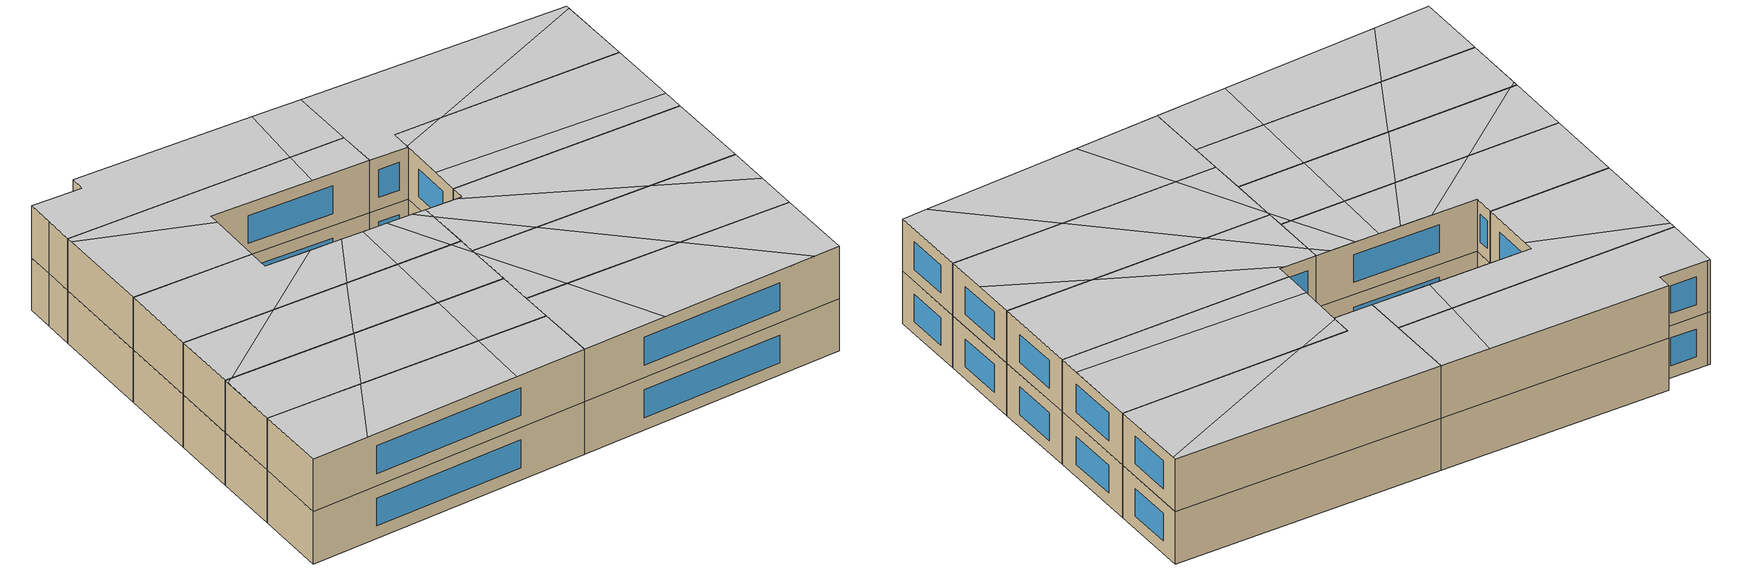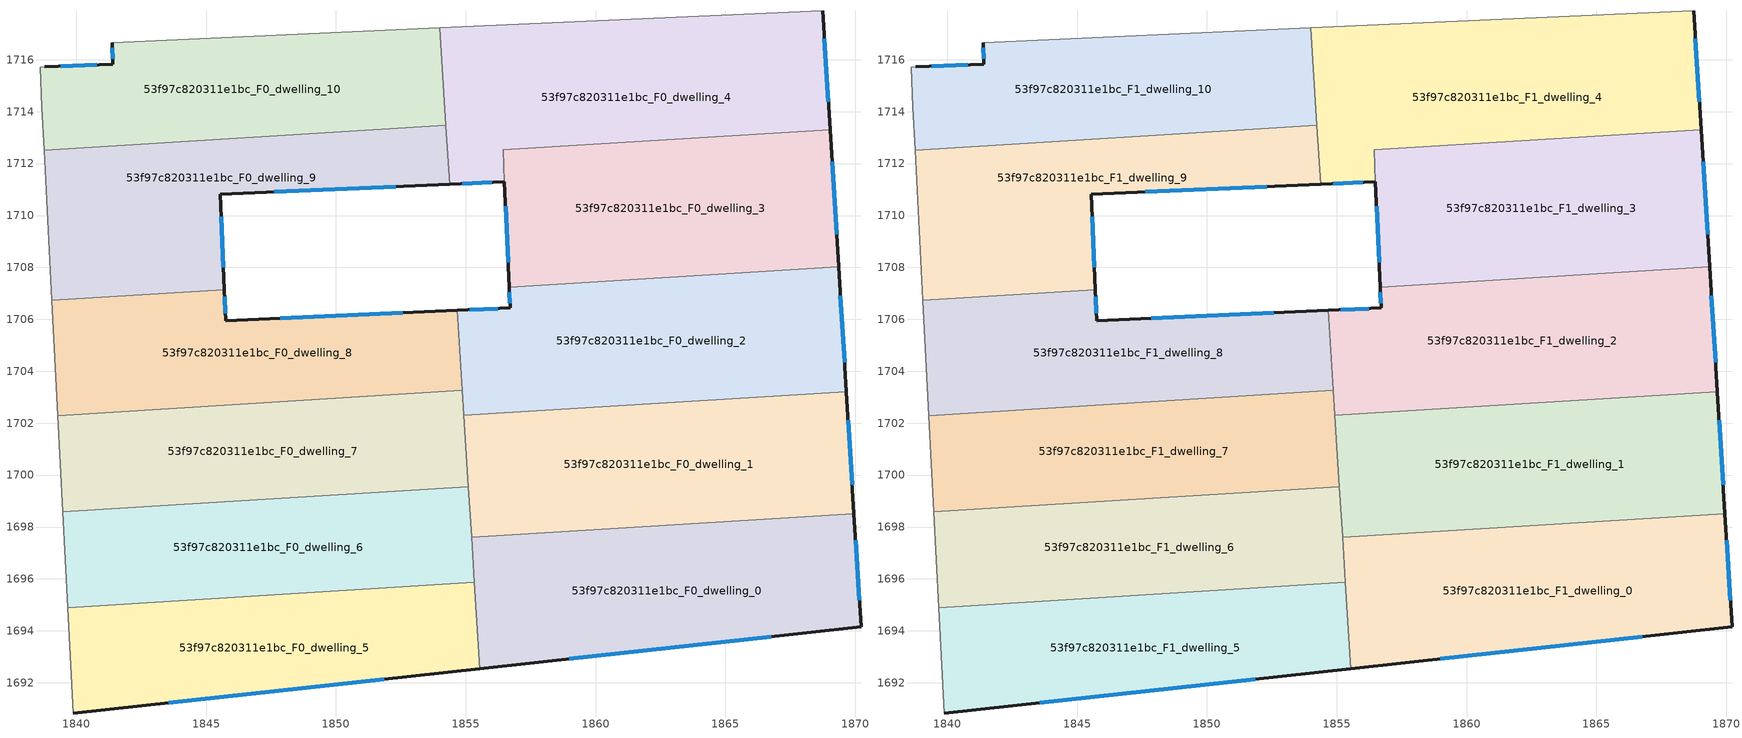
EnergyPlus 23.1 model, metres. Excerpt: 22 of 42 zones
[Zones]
53f97c820311e1bc_F0_dwelling_0
 floor ground (EU_floor_Construction): 1869.96,1698.52 1870.23,1694.16 1855.54,1692.55 1855.22,1697.6 z0
 wall outside (EU_wall_Construction): 1855.54,1692.55 1870.23,1694.16 1869.96,1698.52 z0:3
 wall to 53f97c820311e1bc_F0_dwelling_1 (EU_wall_Construction): 1869.96,1698.52 1855.22,1697.6 z0:3
 wall to 53f97c820311e1bc_F0_dwelling_5 (EU_wall_Construction): 1855.33,1695.86 1855.54,1692.55 z0:3
 wall to 53f97c820311e1bc_F0_dwelling_6 (EU_wall_Construction): 1855.22,1697.6 1855.33,1695.86 z0:3
 window (EU_Window_Construction): 1870.16,1695.18 1870.02,1697.49 / 1858.99,1692.93 1866.78,1693.78 z0.7:2.3
53f97c820311e1bc_F0_dwelling_1
 floor ground (EU_floor_Construction): 1869.66,1703.22 1869.96,1698.52 1855.22,1697.6 1854.93,1702.3 z0
 wall outside (EU_wall_Construction): 1869.96,1698.52 1869.66,1703.22 z0:3
 wall to 53f97c820311e1bc_F0_dwelling_2 (EU_wall_Construction): 1869.66,1703.22 1854.93,1702.3 z0:3
 wall to 53f97c820311e1bc_F0_dwelling_7 (EU_wall_Construction): 1854.93,1702.3 1855.1,1699.56 z0:3
 wall to 53f97c820311e1bc_F0_dwelling_6 (EU_wall_Construction): 1855.1,1699.56 1855.22,1697.6 z0:3
 window (EU_Window_Construction): 1869.89,1699.62 1869.73,1702.11 z0.7:2.3
53f97c820311e1bc_F0_dwelling_10
 floor ground (EU_floor_Construction): 1854,1717.22 1854.23,1713.47 1838.76,1712.51 1838.67,1714.17 1838.6,1715.72 1838.77,1715.72 1841.41,1715.84 1841.37,1716.66 z0
 wall outside (EU_wall_Construction): 1841.37,1716.66 1841.41,1715.84 1838.77,1715.72 z0:3
 wall to 53f97c820311e1bc_F0_dwelling_9 (EU_wall_Construction): 1838.76,1712.51 1854.23,1713.47 z0:3
 wall adiabatic (EU_wall_Construction): 1838.77,1715.72 1838.6,1715.72 1838.67,1714.17 1838.76,1712.51 / 1854,1717.22 1841.37,1716.66 z0:3
 wall to 53f97c820311e1bc_F0_dwelling_4 (EU_wall_Construction): 1854.23,1713.47 1854,1717.22 z0:3
 window (EU_Window_Construction): 1840.79,1715.81 1839.39,1715.75 / 1841.38,1716.47 1841.4,1716.03 z0.7:2.3
53f97c820311e1bc_F0_dwelling_2
 floor ground (EU_floor_Construction): 1869.36,1708.03 1869.66,1703.22 1854.93,1702.3 1854.68,1706.35 1856.71,1706.44 1856.67,1707.24 z0
 wall outside (EU_wall_Construction): 1856.67,1707.24 1856.71,1706.44 1854.68,1706.35 / 1869.66,1703.22 1869.36,1708.03 z0:3
 wall to 53f97c820311e1bc_F0_dwelling_3 (EU_wall_Construction): 1869.36,1708.03 1856.67,1707.24 z0:3
 wall to 53f97c820311e1bc_F0_dwelling_8 (EU_wall_Construction): 1854.68,1706.35 1854.87,1703.26 z0:3
 wall to 53f97c820311e1bc_F0_dwelling_7 (EU_wall_Construction): 1854.87,1703.26 1854.93,1702.3 z0:3
 window (EU_Window_Construction): 1856.23,1706.42 1855.15,1706.37 / 1856.68,1707.05 1856.7,1706.63 / 1869.59,1704.35 1869.43,1706.9 z0.7:2.3
53f97c820311e1bc_F0_dwelling_3
 floor ground (EU_floor_Construction): 1869.03,1713.31 1869.36,1708.03 1856.67,1707.24 1856.44,1712.52 z0
 wall outside (EU_wall_Construction): 1869.36,1708.03 1869.03,1713.31 / 1856.49,1711.3 1856.67,1707.24 z0:3
 wall to 53f97c820311e1bc_F0_dwelling_4 (EU_wall_Construction): 1869.03,1713.31 1856.44,1712.52 1856.49,1711.3 z0:3
 window (EU_Window_Construction): 1869.28,1709.27 1869.11,1712.07 / 1856.53,1710.35 1856.63,1708.19 z0.7:2.3
53f97c820311e1bc_F0_dwelling_4
 floor ground (EU_floor_Construction): 1868.75,1717.88 1869.03,1713.31 1856.44,1712.52 1856.49,1711.3 1854.37,1711.21 1854,1717.22 z0
 wall outside (EU_wall_Construction): 1869.03,1713.31 1868.75,1717.88 / 1854.37,1711.21 1856.49,1711.3 z0:3
 wall adiabatic (EU_wall_Construction): 1868.75,1717.88 1854,1717.22 z0:3
 wall to 53f97c820311e1bc_F0_dwelling_9 (EU_wall_Construction): 1854.23,1713.47 1854.37,1711.21 z0:3
 window (EU_Window_Construction): 1868.97,1714.38 1868.82,1716.81 / 1854.87,1711.23 1855.99,1711.28 z0.7:2.3
53f97c820311e1bc_F0_dwelling_5
 floor ground (EU_floor_Construction): 1855.33,1695.86 1855.54,1692.55 1839.89,1690.83 1839.68,1694.89 z0
 wall outside (EU_wall_Construction): 1839.89,1690.83 1855.54,1692.55 z0:3
 wall to 53f97c820311e1bc_F0_dwelling_6 (EU_wall_Construction): 1855.33,1695.86 1839.68,1694.89 z0:3
 wall adiabatic (EU_wall_Construction): 1839.68,1694.89 1839.89,1690.83 z0:3
 window (EU_Window_Construction): 1843.56,1691.23 1851.86,1692.14 z0.7:2.3
53f97c820311e1bc_F0_dwelling_6
 floor ground (EU_floor_Construction): 1855.1,1699.56 1855.33,1695.86 1839.68,1694.89 1839.48,1698.58 z0
 wall to 53f97c820311e1bc_F0_dwelling_7 (EU_wall_Construction): 1855.1,1699.56 1839.48,1698.58 z0:3
 wall adiabatic (EU_wall_Construction): 1839.48,1698.58 1839.68,1694.89 z0:3
53f97c820311e1bc_F0_dwelling_7
 floor ground (EU_floor_Construction): 1854.87,1703.26 1855.1,1699.56 1839.48,1698.58 1839.29,1702.29 z0
 wall to 53f97c820311e1bc_F0_dwelling_8 (EU_wall_Construction): 1854.87,1703.26 1839.29,1702.29 z0:3
 wall adiabatic (EU_wall_Construction): 1839.29,1702.29 1839.48,1698.58 z0:3
53f97c820311e1bc_F0_dwelling_8
 floor ground (EU_floor_Construction): 1854.68,1706.35 1854.87,1703.26 1839.29,1702.29 1839.06,1706.73 1845.71,1707.14 1845.76,1705.95 z0
 wall outside (EU_wall_Construction): 1854.68,1706.35 1845.76,1705.95 1845.71,1707.14 z0:3
 wall adiabatic (EU_wall_Construction): 1839.06,1706.73 1839.29,1702.29 z0:3
 wall to 53f97c820311e1bc_F0_dwelling_9 (EU_wall_Construction): 1845.71,1707.14 1839.06,1706.73 z0:3
 window (EU_Window_Construction): 1845.74,1706.23 1845.72,1706.86 / 1852.58,1706.26 1847.85,1706.05 z0.7:2.3
53f97c820311e1bc_F0_dwelling_9
 floor ground (EU_floor_Construction): 1854.23,1713.47 1854.37,1711.21 1845.55,1710.82 1845.71,1707.14 1839.06,1706.73 1838.76,1712.51 z0
 wall outside (EU_wall_Construction): 1845.71,1707.14 1845.55,1710.82 1854.37,1711.21 z0:3
 wall adiabatic (EU_wall_Construction): 1838.76,1712.51 1839.06,1706.73 z0:3
 window (EU_Window_Construction): 1847.62,1710.91 1852.3,1711.12 / 1845.67,1708.01 1845.58,1709.96 z0.7:2.3
53f97c820311e1bc_F1_dwelling_0
 floor to 53f97c820311e1bc_F0_dwelling_0 (EU_floor_Construction): 1869.96,1698.52 1870.23,1694.16 1855.54,1692.55 1855.22,1697.6 z3
 wall outside (EU_wall_Construction): 1855.54,1692.55 1870.23,1694.16 1869.96,1698.52 z3:6
 wall to 53f97c820311e1bc_F1_dwelling_1 (EU_wall_Construction): 1869.96,1698.52 1855.22,1697.6 z3:6
 wall to 53f97c820311e1bc_F1_dwelling_5 (EU_wall_Construction): 1855.33,1695.86 1855.54,1692.55 z3:6
 wall to 53f97c820311e1bc_F1_dwelling_6 (EU_wall_Construction): 1855.22,1697.6 1855.33,1695.86 z3:6
 window (EU_Window_Construction): 1870.16,1695.18 1870.02,1697.49 / 1858.99,1692.93 1866.78,1693.78 z3.7:5.3
 ceiling to 53f97c820311e1bc_F2_dwelling_5 (EU_floor_Construction): 1868.82,1694.01 1863.83,1698.13 1857.49,1697.74 1860.22,1693.06 z6
 ceiling to 53f97c820311e1bc_F2_dwelling_6 (EU_floor_Construction): 1870.23,1694.16 1869.95,1698.52 1863.83,1698.13 1868.82,1694.01 z6
 ceiling adiabatic (EU_roof_Construction): 1860.22,1693.06 1857.49,1697.74 1855.22,1697.6 1855.54,1692.55 z6
53f97c820311e1bc_F1_dwelling_1
 floor to 53f97c820311e1bc_F0_dwelling_1 (EU_floor_Construction): 1869.66,1703.22 1869.96,1698.52 1855.22,1697.6 1854.93,1702.3 z3
 wall outside (EU_wall_Construction): 1869.96,1698.52 1869.66,1703.22 z3:6
 wall to 53f97c820311e1bc_F1_dwelling_2 (EU_wall_Construction): 1869.66,1703.22 1854.93,1702.3 z3:6
 wall to 53f97c820311e1bc_F1_dwelling_7 (EU_wall_Construction): 1854.93,1702.3 1855.1,1699.56 z3:6
 wall to 53f97c820311e1bc_F1_dwelling_6 (EU_wall_Construction): 1855.1,1699.56 1855.22,1697.6 z3:6
 window (EU_Window_Construction): 1869.89,1699.62 1869.73,1702.11 z3.7:5.3
 ceiling to 53f97c820311e1bc_F2_dwelling_6 (EU_floor_Construction): 1869.95,1698.52 1869.81,1700.86 1864.86,1702.92 1858.51,1702.52 1863.83,1698.13 z6
 ceiling to 53f97c820311e1bc_F2_dwelling_5 (EU_floor_Construction): 1863.83,1698.13 1858.51,1702.52 1854.93,1702.3 1854.94,1702.09 1857.49,1697.74 z6
 ceiling to 53f97c820311e1bc_F2_dwelling_7 (EU_floor_Construction): 1869.81,1700.86 1869.66,1703.22 1864.86,1702.92 z6
 ceiling to 53f97c820311e1bc_F2_dwelling_4 (EU_floor_Construction): 1857.49,1697.74 1854.94,1702.09 1855.22,1697.6 z6
53f97c820311e1bc_F1_dwelling_10
 floor to 53f97c820311e1bc_F0_dwelling_10 (EU_floor_Construction): 1854,1717.22 1854.23,1713.47 1838.76,1712.51 1838.67,1714.17 1838.6,1715.72 1838.77,1715.72 1841.41,1715.84 1841.37,1716.66 z3
 wall outside (EU_wall_Construction): 1841.37,1716.66 1841.41,1715.84 1838.77,1715.72 z3:6
 wall to 53f97c820311e1bc_F1_dwelling_9 (EU_wall_Construction): 1838.76,1712.51 1854.23,1713.47 z3:6
 wall adiabatic (EU_wall_Construction): 1838.77,1715.72 1838.6,1715.72 1838.67,1714.17 1838.76,1712.51 / 1854,1717.22 1841.37,1716.66 z3:6
 wall to 53f97c820311e1bc_F1_dwelling_4 (EU_wall_Construction): 1854.23,1713.47 1854,1717.22 z3:6
 window (EU_Window_Construction): 1840.79,1715.81 1839.39,1715.75 / 1841.38,1716.47 1841.4,1716.03 z3.7:5.3
 ceiling to 53f97c820311e1bc_F2_dwelling_0 (EU_floor_Construction): 1851.21,1713.28 1851.27,1717.1 1841.37,1716.66 1841.41,1715.84 1838.77,1715.72 1838.6,1715.72 1838.67,1714.17 1838.76,1712.51 z6
 ceiling to 53f97c820311e1bc_F2_dwelling_9 (EU_floor_Construction): 1854.23,1713.47 1854,1717.22 1851.27,1717.1 1851.21,1713.28 z6
53f97c820311e1bc_F1_dwelling_2
 floor to 53f97c820311e1bc_F0_dwelling_2 (EU_floor_Construction): 1869.36,1708.03 1869.66,1703.22 1854.93,1702.3 1854.68,1706.35 1856.71,1706.44 1856.67,1707.24 z3
 wall outside (EU_wall_Construction): 1856.67,1707.24 1856.71,1706.44 1854.68,1706.35 / 1869.66,1703.22 1869.36,1708.03 z3:6
 wall to 53f97c820311e1bc_F1_dwelling_3 (EU_wall_Construction): 1869.36,1708.03 1856.67,1707.24 z3:6
 wall to 53f97c820311e1bc_F1_dwelling_8 (EU_wall_Construction): 1854.68,1706.35 1854.87,1703.26 z3:6
 wall to 53f97c820311e1bc_F1_dwelling_7 (EU_wall_Construction): 1854.87,1703.26 1854.93,1702.3 z3:6
 window (EU_Window_Construction): 1856.23,1706.42 1855.15,1706.37 / 1856.68,1707.05 1856.7,1706.63 / 1869.59,1704.35 1869.43,1706.9 z3.7:5.3
 ceiling to 53f97c820311e1bc_F2_dwelling_7 (EU_floor_Construction): 1869.66,1703.22 1869.36,1708.03 1856.67,1707.24 1856.71,1706.44 1856.42,1706.42 1864.86,1702.92 z6
 ceiling to 53f97c820311e1bc_F2_dwelling_6 (EU_floor_Construction): 1864.86,1702.92 1856.42,1706.42 1854.68,1706.35 1854.72,1705.66 1858.51,1702.52 z6
 ceiling to 53f97c820311e1bc_F2_dwelling_5 (EU_floor_Construction): 1858.51,1702.52 1854.72,1705.66 1854.93,1702.3 z6
53f97c820311e1bc_F1_dwelling_3
 floor to 53f97c820311e1bc_F0_dwelling_3 (EU_floor_Construction): 1869.03,1713.31 1869.36,1708.03 1856.67,1707.24 1856.44,1712.52 z3
 wall outside (EU_wall_Construction): 1869.36,1708.03 1869.03,1713.31 / 1856.49,1711.3 1856.67,1707.24 z3:6
 wall to 53f97c820311e1bc_F1_dwelling_4 (EU_wall_Construction): 1869.03,1713.31 1856.44,1712.52 1856.49,1711.3 z3:6
 window (EU_Window_Construction): 1869.28,1709.27 1869.11,1712.07 / 1856.53,1710.35 1856.63,1708.19 z3.7:5.3
 ceiling to 53f97c820311e1bc_F2_dwelling_8 (EU_floor_Construction): 1869.29,1709.26 1869.03,1713.31 1859.03,1712.69 1856.49,1711.38 1856.6,1708.82 z6
 ceiling to 53f97c820311e1bc_F2_dwelling_7 (EU_floor_Construction): 1869.36,1708.03 1869.29,1709.26 1856.6,1708.82 1856.67,1707.24 z6
 ceiling to 53f97c820311e1bc_F2_dwelling_9 (EU_floor_Construction): 1859.03,1712.69 1856.44,1712.52 1856.49,1711.38 z6
53f97c820311e1bc_F1_dwelling_4
 floor to 53f97c820311e1bc_F0_dwelling_4 (EU_floor_Construction): 1868.75,1717.88 1869.03,1713.31 1856.44,1712.52 1856.49,1711.3 1854.37,1711.21 1854,1717.22 z3
 wall outside (EU_wall_Construction): 1869.03,1713.31 1868.75,1717.88 / 1854.37,1711.21 1856.49,1711.3 z3:6
 wall adiabatic (EU_wall_Construction): 1868.75,1717.88 1854,1717.22 z3:6
 wall to 53f97c820311e1bc_F1_dwelling_9 (EU_wall_Construction): 1854.23,1713.47 1854.37,1711.21 z3:6
 window (EU_Window_Construction): 1868.97,1714.38 1868.82,1716.81 / 1854.87,1711.23 1855.99,1711.28 z3.7:5.3
 ceiling to 53f97c820311e1bc_F2_dwelling_9 (EU_floor_Construction): 1868.76,1717.68 1868.75,1717.88 1854,1717.22 1854.37,1711.21 1856.33,1711.3 1856.49,1711.38 1856.44,1712.52 1859.03,1712.69 z6
 ceiling to 53f97c820311e1bc_F2_dwelling_8 (EU_floor_Construction): 1869.03,1713.31 1868.76,1717.68 1859.03,1712.69 z6
53f97c820311e1bc_F1_dwelling_5
 floor to 53f97c820311e1bc_F0_dwelling_5 (EU_floor_Construction): 1855.33,1695.86 1855.54,1692.55 1839.89,1690.83 1839.68,1694.89 z3
 wall outside (EU_wall_Construction): 1839.89,1690.83 1855.54,1692.55 z3:6
 wall to 53f97c820311e1bc_F1_dwelling_6 (EU_wall_Construction): 1855.33,1695.86 1839.68,1694.89 z3:6
 wall adiabatic (EU_wall_Construction): 1839.68,1694.89 1839.89,1690.83 z3:6
 window (EU_Window_Construction): 1843.56,1691.23 1851.86,1692.14 z3.7:5.3
 ceiling to 53f97c820311e1bc_F2_dwelling_3 (EU_floor_Construction): 1851.62,1692.12 1851.52,1695.63 1844.91,1695.21 1843.05,1691.18 z6
 ceiling to 53f97c820311e1bc_F2_dwelling_2 (EU_floor_Construction): 1843.05,1691.18 1844.91,1695.21 1839.68,1694.89 1839.89,1690.83 z6
 ceiling to 53f97c820311e1bc_F2_dwelling_4 (EU_floor_Construction): 1855.54,1692.55 1855.33,1695.86 1851.52,1695.63 1851.62,1692.12 z6
53f97c820311e1bc_F1_dwelling_6
 floor to 53f97c820311e1bc_F0_dwelling_6 (EU_floor_Construction): 1855.1,1699.56 1855.33,1695.86 1839.68,1694.89 1839.48,1698.58 z3
 wall to 53f97c820311e1bc_F1_dwelling_7 (EU_wall_Construction): 1855.1,1699.56 1839.48,1698.58 z3:6
 wall adiabatic (EU_wall_Construction): 1839.48,1698.58 1839.68,1694.89 z3:6
 ceiling to 53f97c820311e1bc_F2_dwelling_2 (EU_floor_Construction): 1844.91,1695.21 1846.68,1699.03 1839.82,1698.61 1839.5,1698.32 1839.68,1694.89 z6
 ceiling to 53f97c820311e1bc_F2_dwelling_3 (EU_floor_Construction): 1851.52,1695.63 1851.41,1699.33 1846.68,1699.03 1844.91,1695.21 z6
 ceiling to 53f97c820311e1bc_F2_dwelling_1 (EU_floor_Construction): 1839.82,1698.61 1839.49,1698.58 1839.5,1698.32 z6
 ceiling to 53f97c820311e1bc_F2_dwelling_4 (EU_floor_Construction): 1855.33,1695.86 1855.1,1699.56 1851.41,1699.33 1851.52,1695.63 z6
53f97c820311e1bc_F1_dwelling_7
 floor to 53f97c820311e1bc_F0_dwelling_7 (EU_floor_Construction): 1854.87,1703.26 1855.1,1699.56 1839.48,1698.58 1839.29,1702.29 z3
 wall to 53f97c820311e1bc_F1_dwelling_8 (EU_wall_Construction): 1854.87,1703.26 1839.29,1702.29 z3:6
 wall adiabatic (EU_wall_Construction): 1839.29,1702.29 1839.48,1698.58 z3:6
 ceiling to 53f97c820311e1bc_F2_dwelling_4 (EU_floor_Construction): 1855.1,1699.56 1854.94,1702.1 1854.28,1703.22 1851.3,1703.04 1851.41,1699.33 z6
 ceiling to 53f97c820311e1bc_F2_dwelling_1 (EU_floor_Construction): 1844.33,1702.6 1839.29,1702.29 1839.49,1698.58 1839.82,1698.61 z6
 ceiling to 53f97c820311e1bc_F2_dwelling_3 (EU_floor_Construction): 1851.41,1699.33 1851.3,1703.04 1848.45,1702.86 1846.68,1699.03 z6
 ceiling to 53f97c820311e1bc_F2_dwelling_2 (EU_floor_Construction): 1846.68,1699.03 1848.45,1702.86 1844.33,1702.6 1839.82,1698.61 z6
 ceiling to 53f97c820311e1bc_F2_dwelling_5 (EU_floor_Construction): 1854.94,1702.1 1854.87,1703.26 1854.28,1703.22 z6
53f97c820311e1bc_F1_dwelling_8
 floor to 53f97c820311e1bc_F0_dwelling_8 (EU_floor_Construction): 1854.68,1706.35 1854.87,1703.26 1839.29,1702.29 1839.06,1706.73 1845.71,1707.14 1845.76,1705.95 z3
 wall outside (EU_wall_Construction): 1854.68,1706.35 1845.76,1705.95 1845.71,1707.14 z3:6
 wall adiabatic (EU_wall_Construction): 1839.06,1706.73 1839.29,1702.29 z3:6
 wall to 53f97c820311e1bc_F1_dwelling_9 (EU_wall_Construction): 1845.71,1707.14 1839.06,1706.73 z3:6
 window (EU_Window_Construction): 1845.74,1706.23 1845.72,1706.86 / 1852.58,1706.26 1847.85,1706.05 z3.7:5.3
 ceiling to 53f97c820311e1bc_F2_dwelling_1 (EU_floor_Construction): 1848.23,1706.06 1845.76,1705.95 1845.71,1707.14 1839.06,1706.73 1839.29,1702.29 1844.33,1702.6 z6
 ceiling to 53f97c820311e1bc_F2_dwelling_2 (EU_floor_Construction): 1848.45,1702.86 1849.97,1706.14 1848.23,1706.06 1844.33,1702.6 z6
 ceiling to 53f97c820311e1bc_F2_dwelling_4 (EU_floor_Construction): 1854.28,1703.22 1852.51,1706.25 1851.2,1706.19 1851.3,1703.04 z6
 ceiling to 53f97c820311e1bc_F2_dwelling_6 (EU_floor_Construction): 1854.72,1705.66 1854.68,1706.35 1853.93,1706.31 z6
 ceiling to 53f97c820311e1bc_F2_dwelling_5 (EU_floor_Construction): 1854.87,1703.26 1854.72,1705.66 1853.93,1706.31 1852.51,1706.25 1854.28,1703.22 z6
 ceiling to 53f97c820311e1bc_F2_dwelling_3 (EU_floor_Construction): 1851.3,1703.04 1851.2,1706.19 1849.97,1706.14 1848.45,1702.86 z6
53f97c820311e1bc_F1_dwelling_9
 floor to 53f97c820311e1bc_F0_dwelling_9 (EU_floor_Construction): 1854.23,1713.47 1854.37,1711.21 1845.55,1710.82 1845.71,1707.14 1839.06,1706.73 1838.76,1712.51 z3
 wall outside (EU_wall_Construction): 1845.71,1707.14 1845.55,1710.82 1854.37,1711.21 z3:6
 wall adiabatic (EU_wall_Construction): 1838.76,1712.51 1839.06,1706.73 z3:6
 window (EU_Window_Construction): 1847.62,1710.91 1852.3,1711.12 / 1845.67,1708.01 1845.58,1709.96 z3.7:5.3
 ceiling to 53f97c820311e1bc_F2_dwelling_0 (EU_floor_Construction): 1851.17,1711.07 1851.21,1713.28 1838.76,1712.51 1838.78,1712.18 1845.57,1710.22 1845.55,1710.82 z6
 ceiling to 53f97c820311e1bc_F2_dwelling_9 (EU_floor_Construction): 1854.37,1711.21 1854.23,1713.47 1851.21,1713.28 1851.17,1711.07 z6
 ceiling to 53f97c820311e1bc_F2_dwelling_1 (EU_floor_Construction): 1845.71,1707.14 1845.57,1710.22 1838.78,1712.18 1839.06,1706.73 z6
[Building]
EU S2 Campaign: North Axis=0; Terrain=City; Solar Distribution=FullExterior
[Site:Location]
Budapest.Ferenc.Liszt.Intl.AP: Latitude=47.437; Longitude=19.256; Time Zone=1; Elevation=185
[SizingPeriod:WeatherFileDays]
AnnualSizingPeriod: Begin Month=1; Begin Day of Month=1; End Month=12; End Day of Month=31; Day of Week for Start Day=Monday; Use Weather File Daylight Saving Period=No; Use Weather File Rain and Snow Indicators=No
[MATERIAL]
EU_InternalMass_Material: Roughness=MediumRough; Thickness=0.1; Conductivity=1; Density=1800; Specific Heat=900; Thermal Absorptance=0.9; Solar Absorptance=0.7; Visible Absorptance=0.7
[MATERIAL:NOMASS] Roughness=MediumRough; Thermal Absorptance=0.9; Solar Absorptance=0.7; Visible Absorptance=0.7
Name | Thermal Resistance
EU_wall_NoMass | 0.832559
EU_roof_NoMass | 1.39638
EU_floor_NoMass | 0.872794
[WINDOWMATERIAL:SIMPLEGLAZINGSYSTEM]
EU_Window_SimpleGlazing: UFactor=2.79869; Solar Heat Gain Coefficient=0.75; Visible Transmittance=0.75
[CONSTRUCTION]
EU_wall_Construction: EU_wall_NoMass
EU_roof_Construction: EU_roof_NoMass
EU_floor_Construction: EU_floor_NoMass
EU_Window_Construction: EU_Window_SimpleGlazing
EU_InternalMass_Construction: EU_InternalMass_Material
[ZONE] Type=1; Multiplier=1; Ceiling Height=autocalculate; Floor Area=autocalculate; Part of Total Floor Area=Yes
Name | Volume
53f97c820311e1bc_F0_dwelling_0; 53f97c820311e1bc_F1_dwelling_0 | 208.675
53f97c820311e1bc_F0_dwelling_1; 53f97c820311e1bc_F1_dwelling_1 | 208.653
53f97c820311e1bc_F0_dwelling_10; 53f97c820311e1bc_F1_dwelling_10 | 173.917
53f97c820311e1bc_F0_dwelling_2; 53f97c820311e1bc_F1_dwelling_2 | 208.696
53f97c820311e1bc_F0_dwelling_3 | 200.962
53f97c820311e1bc_F1_dwelling_3 | 200.917
53f97c820311e1bc_F0_dwelling_4; 53f97c820311e1bc_F1_dwelling_4 | 216.387
53f97c820311e1bc_F0_dwelling_5; 53f97c820311e1bc_F1_dwelling_5 | 173.906
53f97c820311e1bc_F0_dwelling_6; 53f97c820311e1bc_F1_dwelling_6 | 173.919
53f97c820311e1bc_F0_dwelling_7; 53f97c820311e1bc_F1_dwelling_7 | 173.898
53f97c820311e1bc_F0_dwelling_8; 53f97c820311e1bc_F1_dwelling_8 | 173.887
53f97c820311e1bc_F0_dwelling_9; 53f97c820311e1bc_F1_dwelling_9 | 173.897
[INTERNALMASS] Construction=EU_InternalMass_Construction
Name | Zone or ZoneList | Surface Area
53f97c820311e1bc_F0_dwelling_0_EU_InternalMass | 53f97c820311e1bc_F0_dwelling_0 | 69.5582
53f97c820311e1bc_F0_dwelling_1_EU_InternalMass | 53f97c820311e1bc_F0_dwelling_1 | 69.5508
53f97c820311e1bc_F0_dwelling_2_EU_InternalMass | 53f97c820311e1bc_F0_dwelling_2 | 69.5654
53f97c820311e1bc_F0_dwelling_3_EU_InternalMass | 53f97c820311e1bc_F0_dwelling_3 | 66.9852
53f97c820311e1bc_F0_dwelling_4_EU_InternalMass | 53f97c820311e1bc_F0_dwelling_4 | 72.1297
53f97c820311e1bc_F0_dwelling_5_EU_InternalMass | 53f97c820311e1bc_F0_dwelling_5 | 57.9684
53f97c820311e1bc_F0_dwelling_6_EU_InternalMass | 53f97c820311e1bc_F0_dwelling_6 | 57.9731
53f97c820311e1bc_F0_dwelling_7_EU_InternalMass | 53f97c820311e1bc_F0_dwelling_7 | 57.9657
53f97c820311e1bc_F0_dwelling_8_EU_InternalMass | 53f97c820311e1bc_F0_dwelling_8 | 57.9624
53f97c820311e1bc_F0_dwelling_9_EU_InternalMass | 53f97c820311e1bc_F0_dwelling_9 | 57.9657
53f97c820311e1bc_F0_dwelling_10_EU_InternalMass | 53f97c820311e1bc_F0_dwelling_10 | 57.9722
53f97c820311e1bc_F1_dwelling_0_EU_InternalMass | 53f97c820311e1bc_F1_dwelling_0 | 69.5582
53f97c820311e1bc_F1_dwelling_1_EU_InternalMass | 53f97c820311e1bc_F1_dwelling_1 | 69.5508
53f97c820311e1bc_F1_dwelling_2_EU_InternalMass | 53f97c820311e1bc_F1_dwelling_2 | 69.5654
53f97c820311e1bc_F1_dwelling_3_EU_InternalMass | 53f97c820311e1bc_F1_dwelling_3 | 66.9852
53f97c820311e1bc_F1_dwelling_4_EU_InternalMass | 53f97c820311e1bc_F1_dwelling_4 | 72.1297
53f97c820311e1bc_F1_dwelling_5_EU_InternalMass | 53f97c820311e1bc_F1_dwelling_5 | 57.9684
53f97c820311e1bc_F1_dwelling_6_EU_InternalMass | 53f97c820311e1bc_F1_dwelling_6 | 57.9731
53f97c820311e1bc_F1_dwelling_7_EU_InternalMass | 53f97c820311e1bc_F1_dwelling_7 | 57.9657
53f97c820311e1bc_F1_dwelling_8_EU_InternalMass | 53f97c820311e1bc_F1_dwelling_8 | 57.9624
53f97c820311e1bc_F1_dwelling_9_EU_InternalMass | 53f97c820311e1bc_F1_dwelling_9 | 57.9657
53f97c820311e1bc_F1_dwelling_10_EU_InternalMass | 53f97c820311e1bc_F1_dwelling_10 | 57.9722
[OTHEREQUIPMENT] Fuel Type=Electricity; Design Level Calculation Method=Watts/Area; Power per Zone Floor Area=1; Fraction Latent=0; Fraction Radiant=0; Fraction Lost=0; Carbon Dioxide Generation Rate=0; EndUse Subcategory=EU_Step8_InternalGains
Name | Zone or ZoneList or Space or SpaceList | Schedule
EU_Step8_InternalGain_53f97c820311e1bc_F0_dwelling_0_f000 | 53f97c820311e1bc_F0_dwelling_0 | EU_Step8_GainSchedule_53f97c820311e1bc_F0_dwelling_0_f000
EU_Step8_InternalGain_53f97c820311e1bc_F0_dwelling_1_f000 | 53f97c820311e1bc_F0_dwelling_1 | EU_Step8_GainSchedule_53f97c820311e1bc_F0_dwelling_1_f000
EU_Step8_InternalGain_53f97c820311e1bc_F0_dwelling_2_f000 | 53f97c820311e1bc_F0_dwelling_2 | EU_Step8_GainSchedule_53f97c820311e1bc_F0_dwelling_2_f000
EU_Step8_InternalGain_53f97c820311e1bc_F0_dwelling_3_f000 | 53f97c820311e1bc_F0_dwelling_3 | EU_Step8_GainSchedule_53f97c820311e1bc_F0_dwelling_3_f000
EU_Step8_InternalGain_53f97c820311e1bc_F0_dwelling_4_f000 | 53f97c820311e1bc_F0_dwelling_4 | EU_Step8_GainSchedule_53f97c820311e1bc_F0_dwelling_4_f000
EU_Step8_InternalGain_53f97c820311e1bc_F0_dwelling_5_f000 | 53f97c820311e1bc_F0_dwelling_5 | EU_Step8_GainSchedule_53f97c820311e1bc_F0_dwelling_5_f000
EU_Step8_InternalGain_53f97c820311e1bc_F0_dwelling_6_f000 | 53f97c820311e1bc_F0_dwelling_6 | EU_Step8_GainSchedule_53f97c820311e1bc_F0_dwelling_6_f000
EU_Step8_InternalGain_53f97c820311e1bc_F0_dwelling_7_f000 | 53f97c820311e1bc_F0_dwelling_7 | EU_Step8_GainSchedule_53f97c820311e1bc_F0_dwelling_7_f000
EU_Step8_InternalGain_53f97c820311e1bc_F0_dwelling_8_f000 | 53f97c820311e1bc_F0_dwelling_8 | EU_Step8_GainSchedule_53f97c820311e1bc_F0_dwelling_8_f000
EU_Step8_InternalGain_53f97c820311e1bc_F0_dwelling_9_f000 | 53f97c820311e1bc_F0_dwelling_9 | EU_Step8_GainSchedule_53f97c820311e1bc_F0_dwelling_9_f000
EU_Step8_InternalGain_53f97c820311e1bc_F0_dwelling_10_f000 | 53f97c820311e1bc_F0_dwelling_10 | EU_Step8_GainSchedule_53f97c820311e1bc_F0_dwelling_10_f000
EU_Step8_InternalGain_53f97c820311e1bc_F1_dwelling_0_f000 | 53f97c820311e1bc_F1_dwelling_0 | EU_Step8_GainSchedule_53f97c820311e1bc_F1_dwelling_0_f000
EU_Step8_InternalGain_53f97c820311e1bc_F1_dwelling_1_f000 | 53f97c820311e1bc_F1_dwelling_1 | EU_Step8_GainSchedule_53f97c820311e1bc_F1_dwelling_1_f000
EU_Step8_InternalGain_53f97c820311e1bc_F1_dwelling_2_f000 | 53f97c820311e1bc_F1_dwelling_2 | EU_Step8_GainSchedule_53f97c820311e1bc_F1_dwelling_2_f000
EU_Step8_InternalGain_53f97c820311e1bc_F1_dwelling_3_f000 | 53f97c820311e1bc_F1_dwelling_3 | EU_Step8_GainSchedule_53f97c820311e1bc_F1_dwelling_3_f000
EU_Step8_InternalGain_53f97c820311e1bc_F1_dwelling_4_f000 | 53f97c820311e1bc_F1_dwelling_4 | EU_Step8_GainSchedule_53f97c820311e1bc_F1_dwelling_4_f000
EU_Step8_InternalGain_53f97c820311e1bc_F1_dwelling_5_f000 | 53f97c820311e1bc_F1_dwelling_5 | EU_Step8_GainSchedule_53f97c820311e1bc_F1_dwelling_5_f000
EU_Step8_InternalGain_53f97c820311e1bc_F1_dwelling_6_f000 | 53f97c820311e1bc_F1_dwelling_6 | EU_Step8_GainSchedule_53f97c820311e1bc_F1_dwelling_6_f000
EU_Step8_InternalGain_53f97c820311e1bc_F1_dwelling_7_f000 | 53f97c820311e1bc_F1_dwelling_7 | EU_Step8_GainSchedule_53f97c820311e1bc_F1_dwelling_7_f000
EU_Step8_InternalGain_53f97c820311e1bc_F1_dwelling_8_f000 | 53f97c820311e1bc_F1_dwelling_8 | EU_Step8_GainSchedule_53f97c820311e1bc_F1_dwelling_8_f000
EU_Step8_InternalGain_53f97c820311e1bc_F1_dwelling_9_f000 | 53f97c820311e1bc_F1_dwelling_9 | EU_Step8_GainSchedule_53f97c820311e1bc_F1_dwelling_9_f000
EU_Step8_InternalGain_53f97c820311e1bc_F1_dwelling_10_f000 | 53f97c820311e1bc_F1_dwelling_10 | EU_Step8_GainSchedule_53f97c820311e1bc_F1_dwelling_10_f000
[ZONEVENTILATION:DESIGNFLOWRATE] Schedule=EU_AlwaysOn; Design Flow Rate Calculation Method=AirChanges/Hour; Air Changes per Hour=0.475469; Ventilation Type=Natural; Fan Pressure Rise=0; Fan Total Efficiency=1; Constant Term Coefficient=1; Temperature Term Coefficient=0; Velocity Term Coefficient=0; Velocity Squared Term Coefficient=0; Minimum Indoor Temperature=-100; Maximum Indoor Temperature=100; Delta Temperature=-100; Minimum Outdoor Temperature=-100; Maximum Outdoor Temperature=100; Maximum Wind Speed=40
Name | Zone or ZoneList or Space or SpaceList
EU_ConstantAir_53f97c820311e1bc_F0_dwelling_0 | 53f97c820311e1bc_F0_dwelling_0
EU_ConstantAir_53f97c820311e1bc_F0_dwelling_1 | 53f97c820311e1bc_F0_dwelling_1
EU_ConstantAir_53f97c820311e1bc_F0_dwelling_2 | 53f97c820311e1bc_F0_dwelling_2
EU_ConstantAir_53f97c820311e1bc_F0_dwelling_3 | 53f97c820311e1bc_F0_dwelling_3
EU_ConstantAir_53f97c820311e1bc_F0_dwelling_4 | 53f97c820311e1bc_F0_dwelling_4
EU_ConstantAir_53f97c820311e1bc_F0_dwelling_5 | 53f97c820311e1bc_F0_dwelling_5
EU_ConstantAir_53f97c820311e1bc_F0_dwelling_6 | 53f97c820311e1bc_F0_dwelling_6
EU_ConstantAir_53f97c820311e1bc_F0_dwelling_7 | 53f97c820311e1bc_F0_dwelling_7
EU_ConstantAir_53f97c820311e1bc_F0_dwelling_8 | 53f97c820311e1bc_F0_dwelling_8
EU_ConstantAir_53f97c820311e1bc_F0_dwelling_9 | 53f97c820311e1bc_F0_dwelling_9
EU_ConstantAir_53f97c820311e1bc_F0_dwelling_10 | 53f97c820311e1bc_F0_dwelling_10
EU_ConstantAir_53f97c820311e1bc_F1_dwelling_0 | 53f97c820311e1bc_F1_dwelling_0
EU_ConstantAir_53f97c820311e1bc_F1_dwelling_1 | 53f97c820311e1bc_F1_dwelling_1
EU_ConstantAir_53f97c820311e1bc_F1_dwelling_2 | 53f97c820311e1bc_F1_dwelling_2
EU_ConstantAir_53f97c820311e1bc_F1_dwelling_3 | 53f97c820311e1bc_F1_dwelling_3
EU_ConstantAir_53f97c820311e1bc_F1_dwelling_4 | 53f97c820311e1bc_F1_dwelling_4
EU_ConstantAir_53f97c820311e1bc_F1_dwelling_5 | 53f97c820311e1bc_F1_dwelling_5
EU_ConstantAir_53f97c820311e1bc_F1_dwelling_6 | 53f97c820311e1bc_F1_dwelling_6
EU_ConstantAir_53f97c820311e1bc_F1_dwelling_7 | 53f97c820311e1bc_F1_dwelling_7
EU_ConstantAir_53f97c820311e1bc_F1_dwelling_8 | 53f97c820311e1bc_F1_dwelling_8
EU_ConstantAir_53f97c820311e1bc_F1_dwelling_9 | 53f97c820311e1bc_F1_dwelling_9
EU_ConstantAir_53f97c820311e1bc_F1_dwelling_10 | 53f97c820311e1bc_F1_dwelling_10
[HVACTEMPLATE:THERMOSTAT] Constant Heating Setpoint=20; Constant Cooling Setpoint=50
EU_HeatOnly_53f97c820311e1bc_F0_dwelling_0; EU_HeatOnly_53f97c820311e1bc_F0_dwelling_1; EU_HeatOnly_53f97c820311e1bc_F0_dwelling_2; EU_HeatOnly_53f97c820311e1bc_F0_dwelling_3; EU_HeatOnly_53f97c820311e1bc_F0_dwelling_4; EU_HeatOnly_53f97c820311e1bc_F0_dwelling_5; EU_HeatOnly_53f97c820311e1bc_F0_dwelling_6; EU_HeatOnly_53f97c820311e1bc_F0_dwelling_7; EU_HeatOnly_53f97c820311e1bc_F0_dwelling_8; EU_HeatOnly_53f97c820311e1bc_F0_dwelling_9; EU_HeatOnly_53f97c820311e1bc_F0_dwelling_10; EU_HeatOnly_53f97c820311e1bc_F1_dwelling_0; EU_HeatOnly_53f97c820311e1bc_F1_dwelling_1; EU_HeatOnly_53f97c820311e1bc_F1_dwelling_2; EU_HeatOnly_53f97c820311e1bc_F1_dwelling_3; EU_HeatOnly_53f97c820311e1bc_F1_dwelling_4; EU_HeatOnly_53f97c820311e1bc_F1_dwelling_5; EU_HeatOnly_53f97c820311e1bc_F1_dwelling_6; EU_HeatOnly_53f97c820311e1bc_F1_dwelling_7; EU_HeatOnly_53f97c820311e1bc_F1_dwelling_8; EU_HeatOnly_53f97c820311e1bc_F1_dwelling_9; EU_HeatOnly_53f97c820311e1bc_F1_dwelling_10; EU_HeatOnly_53f97c820311e1bc_F2_dwelling_0; EU_HeatOnly_53f97c820311e1bc_F2_dwelling_1; EU_HeatOnly_53f97c820311e1bc_F2_dwelling_2; EU_HeatOnly_53f97c820311e1bc_F2_dwelling_3; EU_HeatOnly_53f97c820311e1bc_F2_dwelling_4; EU_HeatOnly_53f97c820311e1bc_F2_dwelling_5; EU_HeatOnly_53f97c820311e1bc_F2_dwelling_6; EU_HeatOnly_53f97c820311e1bc_F2_dwelling_7; EU_HeatOnly_53f97c820311e1bc_F2_dwelling_8; EU_HeatOnly_53f97c820311e1bc_F2_dwelling_9; EU_HeatOnly_53f97c820311e1bc_F3_dwelling_0; EU_HeatOnly_53f97c820311e1bc_F3_dwelling_1; EU_HeatOnly_53f97c820311e1bc_F3_dwelling_2; EU_HeatOnly_53f97c820311e1bc_F3_dwelling_3; EU_HeatOnly_53f97c820311e1bc_F3_dwelling_4; EU_HeatOnly_53f97c820311e1bc_F3_dwelling_5; EU_HeatOnly_53f97c820311e1bc_F3_dwelling_6; EU_HeatOnly_53f97c820311e1bc_F3_dwelling_7; EU_HeatOnly_53f97c820311e1bc_F3_dwelling_8; EU_HeatOnly_53f97c820311e1bc_F3_dwelling_9
[HVACTEMPLATE:ZONE:IDEALLOADSAIRSYSTEM] System Availability Schedule=EU_AlwaysOn; Maximum Heating Supply Air Temperature=50; Minimum Cooling Supply Air Temperature=13; Maximum Heating Supply Air Humidity Ratio=0.0156; Minimum Cooling Supply Air Humidity Ratio=0.0077; Heating Limit=NoLimit; Cooling Limit=NoLimit; Heating Availability Schedule=EU_AlwaysOn; Cooling Availability Schedule=EU_CoolingOff; Dehumidification Control Type=ConstantSensibleHeatRatio; Cooling Sensible Heat Ratio=0.7; Dehumidification Setpoint=60; Humidification Control Type=None; Humidification Setpoint=30; Outdoor Air Method=None; Outdoor Air Flow Rate per Person=0.00944; Outdoor Air Flow Rate per Zone Floor Area=0; Outdoor Air Flow Rate per Zone=0; Demand Controlled Ventilation Type=None; Outdoor Air Economizer Type=NoEconomizer; Heat Recovery Type=None; Sensible Heat Recovery Effectiveness=0.7; Latent Heat Recovery Effectiveness=0.65
Name | Template Thermostat
53f97c820311e1bc_F0_dwelling_0 | EU_HeatOnly_53f97c820311e1bc_F0_dwelling_0
53f97c820311e1bc_F0_dwelling_1 | EU_HeatOnly_53f97c820311e1bc_F0_dwelling_1
53f97c820311e1bc_F0_dwelling_2 | EU_HeatOnly_53f97c820311e1bc_F0_dwelling_2
53f97c820311e1bc_F0_dwelling_3 | EU_HeatOnly_53f97c820311e1bc_F0_dwelling_3
53f97c820311e1bc_F0_dwelling_4 | EU_HeatOnly_53f97c820311e1bc_F0_dwelling_4
53f97c820311e1bc_F0_dwelling_5 | EU_HeatOnly_53f97c820311e1bc_F0_dwelling_5
53f97c820311e1bc_F0_dwelling_6 | EU_HeatOnly_53f97c820311e1bc_F0_dwelling_6
53f97c820311e1bc_F0_dwelling_7 | EU_HeatOnly_53f97c820311e1bc_F0_dwelling_7
53f97c820311e1bc_F0_dwelling_8 | EU_HeatOnly_53f97c820311e1bc_F0_dwelling_8
53f97c820311e1bc_F0_dwelling_9 | EU_HeatOnly_53f97c820311e1bc_F0_dwelling_9
53f97c820311e1bc_F0_dwelling_10 | EU_HeatOnly_53f97c820311e1bc_F0_dwelling_10
53f97c820311e1bc_F1_dwelling_0 | EU_HeatOnly_53f97c820311e1bc_F1_dwelling_0
53f97c820311e1bc_F1_dwelling_1 | EU_HeatOnly_53f97c820311e1bc_F1_dwelling_1
53f97c820311e1bc_F1_dwelling_2 | EU_HeatOnly_53f97c820311e1bc_F1_dwelling_2
53f97c820311e1bc_F1_dwelling_3 | EU_HeatOnly_53f97c820311e1bc_F1_dwelling_3
53f97c820311e1bc_F1_dwelling_4 | EU_HeatOnly_53f97c820311e1bc_F1_dwelling_4
53f97c820311e1bc_F1_dwelling_5 | EU_HeatOnly_53f97c820311e1bc_F1_dwelling_5
53f97c820311e1bc_F1_dwelling_6 | EU_HeatOnly_53f97c820311e1bc_F1_dwelling_6
53f97c820311e1bc_F1_dwelling_7 | EU_HeatOnly_53f97c820311e1bc_F1_dwelling_7
53f97c820311e1bc_F1_dwelling_8 | EU_HeatOnly_53f97c820311e1bc_F1_dwelling_8
53f97c820311e1bc_F1_dwelling_9 | EU_HeatOnly_53f97c820311e1bc_F1_dwelling_9
53f97c820311e1bc_F1_dwelling_10 | EU_HeatOnly_53f97c820311e1bc_F1_dwelling_10
[SIZING:ZONE] Zone Cooling Design Supply Air Temperature Input Method=SupplyAirTemperature; Zone Cooling Design Supply Air Temperature=13; Zone Heating Design Supply Air Temperature Input Method=SupplyAirTemperature; Zone Heating Design Supply Air Temperature=50; Zone Cooling Design Supply Air Humidity Ratio=0.008; Zone Heating Design Supply Air Humidity Ratio=0.008; Cooling Design Air Flow Method=DesignDay; Cooling Design Air Flow Rate=0; Cooling Minimum Air Flow per Zone Floor Area=0.000762; Cooling Minimum Air Flow=0; Cooling Minimum Air Flow Fraction=0.2; Heating Design Air Flow Method=DesignDay; Heating Design Air Flow Rate=0; Heating Maximum Air Flow per Zone Floor Area=0.002032; Heating Maximum Air Flow=0.141576; Heating Maximum Air Flow Fraction=0.3; Account for Dedicated Outdoor Air System=No; Dedicated Outdoor Air System Control Strategy=NeutralSupplyAir; Dedicated Outdoor Air Low Setpoint Temperature for Design=autosize; Dedicated Outdoor Air High Setpoint Temperature for Design=autosize; Zone Load Sizing Method=Sensible Load Only No Latent Load; Zone Latent Cooling Design Supply Air Humidity Ratio Input Method=HumidityRatioDifference; Zone Cooling Design Supply Air Humidity Ratio Difference=0.005; Zone Latent Heating Design Supply Air Humidity Ratio Input Method=HumidityRatioDifference; Zone Humidification Design Supply Air Humidity Ratio Difference=0.005
53f97c820311e1bc_F0_dwelling_0; 53f97c820311e1bc_F0_dwelling_1; 53f97c820311e1bc_F0_dwelling_2; 53f97c820311e1bc_F0_dwelling_3; 53f97c820311e1bc_F0_dwelling_4; 53f97c820311e1bc_F0_dwelling_5; 53f97c820311e1bc_F0_dwelling_6; 53f97c820311e1bc_F0_dwelling_7; 53f97c820311e1bc_F0_dwelling_8; 53f97c820311e1bc_F0_dwelling_9; 53f97c820311e1bc_F0_dwelling_10; 53f97c820311e1bc_F1_dwelling_0; 53f97c820311e1bc_F1_dwelling_1; 53f97c820311e1bc_F1_dwelling_2; 53f97c820311e1bc_F1_dwelling_3; 53f97c820311e1bc_F1_dwelling_4; 53f97c820311e1bc_F1_dwelling_5; 53f97c820311e1bc_F1_dwelling_6; 53f97c820311e1bc_F1_dwelling_7; 53f97c820311e1bc_F1_dwelling_8; 53f97c820311e1bc_F1_dwelling_9; 53f97c820311e1bc_F1_dwelling_10
[SCHEDULE:CONSTANT]
Name | Hourly Value
EU_AlwaysOn | 1
EU_CoolingOff | 0
[SCHEDULE:FILE] Column Number=1; Rows to Skip at Top=0; Number of Hours of Data=8760; Column Separator=Comma; Interpolate to Timestep=No; Minutes per Item=60; Adjust Schedule for Daylight Savings=Yes
Name | File
EU_Step8_GainSchedule_53f97c820311e1bc_F0_dwelling_0_f000 | ../../schedules/53f97c820311e1bc/53f97c820311e1bc_F0_dwelling_0_f000_gain.csv
EU_Step8_GainSchedule_53f97c820311e1bc_F0_dwelling_1_f000 | ../../schedules/53f97c820311e1bc/53f97c820311e1bc_F0_dwelling_1_f000_gain.csv
EU_Step8_GainSchedule_53f97c820311e1bc_F0_dwelling_2_f000 | ../../schedules/53f97c820311e1bc/53f97c820311e1bc_F0_dwelling_2_f000_gain.csv
EU_Step8_GainSchedule_53f97c820311e1bc_F0_dwelling_3_f000 | ../../schedules/53f97c820311e1bc/53f97c820311e1bc_F0_dwelling_3_f000_gain.csv
EU_Step8_GainSchedule_53f97c820311e1bc_F0_dwelling_4_f000 | ../../schedules/53f97c820311e1bc/53f97c820311e1bc_F0_dwelling_4_f000_gain.csv
EU_Step8_GainSchedule_53f97c820311e1bc_F0_dwelling_5_f000 | ../../schedules/53f97c820311e1bc/53f97c820311e1bc_F0_dwelling_5_f000_gain.csv
EU_Step8_GainSchedule_53f97c820311e1bc_F0_dwelling_6_f000 | ../../schedules/53f97c820311e1bc/53f97c820311e1bc_F0_dwelling_6_f000_gain.csv
EU_Step8_GainSchedule_53f97c820311e1bc_F0_dwelling_7_f000 | ../../schedules/53f97c820311e1bc/53f97c820311e1bc_F0_dwelling_7_f000_gain.csv
EU_Step8_GainSchedule_53f97c820311e1bc_F0_dwelling_8_f000 | ../../schedules/53f97c820311e1bc/53f97c820311e1bc_F0_dwelling_8_f000_gain.csv
EU_Step8_GainSchedule_53f97c820311e1bc_F0_dwelling_9_f000 | ../../schedules/53f97c820311e1bc/53f97c820311e1bc_F0_dwelling_9_f000_gain.csv
EU_Step8_GainSchedule_53f97c820311e1bc_F0_dwelling_10_f000 | ../../schedules/53f97c820311e1bc/53f97c820311e1bc_F0_dwelling_10_f000_gain.csv
EU_Step8_GainSchedule_53f97c820311e1bc_F1_dwelling_0_f000 | ../../schedules/53f97c820311e1bc/53f97c820311e1bc_F1_dwelling_0_f000_gain.csv
EU_Step8_GainSchedule_53f97c820311e1bc_F1_dwelling_1_f000 | ../../schedules/53f97c820311e1bc/53f97c820311e1bc_F1_dwelling_1_f000_gain.csv
EU_Step8_GainSchedule_53f97c820311e1bc_F1_dwelling_2_f000 | ../../schedules/53f97c820311e1bc/53f97c820311e1bc_F1_dwelling_2_f000_gain.csv
EU_Step8_GainSchedule_53f97c820311e1bc_F1_dwelling_3_f000 | ../../schedules/53f97c820311e1bc/53f97c820311e1bc_F1_dwelling_3_f000_gain.csv
EU_Step8_GainSchedule_53f97c820311e1bc_F1_dwelling_4_f000 | ../../schedules/53f97c820311e1bc/53f97c820311e1bc_F1_dwelling_4_f000_gain.csv
EU_Step8_GainSchedule_53f97c820311e1bc_F1_dwelling_5_f000 | ../../schedules/53f97c820311e1bc/53f97c820311e1bc_F1_dwelling_5_f000_gain.csv
EU_Step8_GainSchedule_53f97c820311e1bc_F1_dwelling_6_f000 | ../../schedules/53f97c820311e1bc/53f97c820311e1bc_F1_dwelling_6_f000_gain.csv
EU_Step8_GainSchedule_53f97c820311e1bc_F1_dwelling_7_f000 | ../../schedules/53f97c820311e1bc/53f97c820311e1bc_F1_dwelling_7_f000_gain.csv
EU_Step8_GainSchedule_53f97c820311e1bc_F1_dwelling_8_f000 | ../../schedules/53f97c820311e1bc/53f97c820311e1bc_F1_dwelling_8_f000_gain.csv
EU_Step8_GainSchedule_53f97c820311e1bc_F1_dwelling_9_f000 | ../../schedules/53f97c820311e1bc/53f97c820311e1bc_F1_dwelling_9_f000_gain.csv
EU_Step8_GainSchedule_53f97c820311e1bc_F1_dwelling_10_f000 | ../../schedules/53f97c820311e1bc/53f97c820311e1bc_F1_dwelling_10_f000_gain.csv
